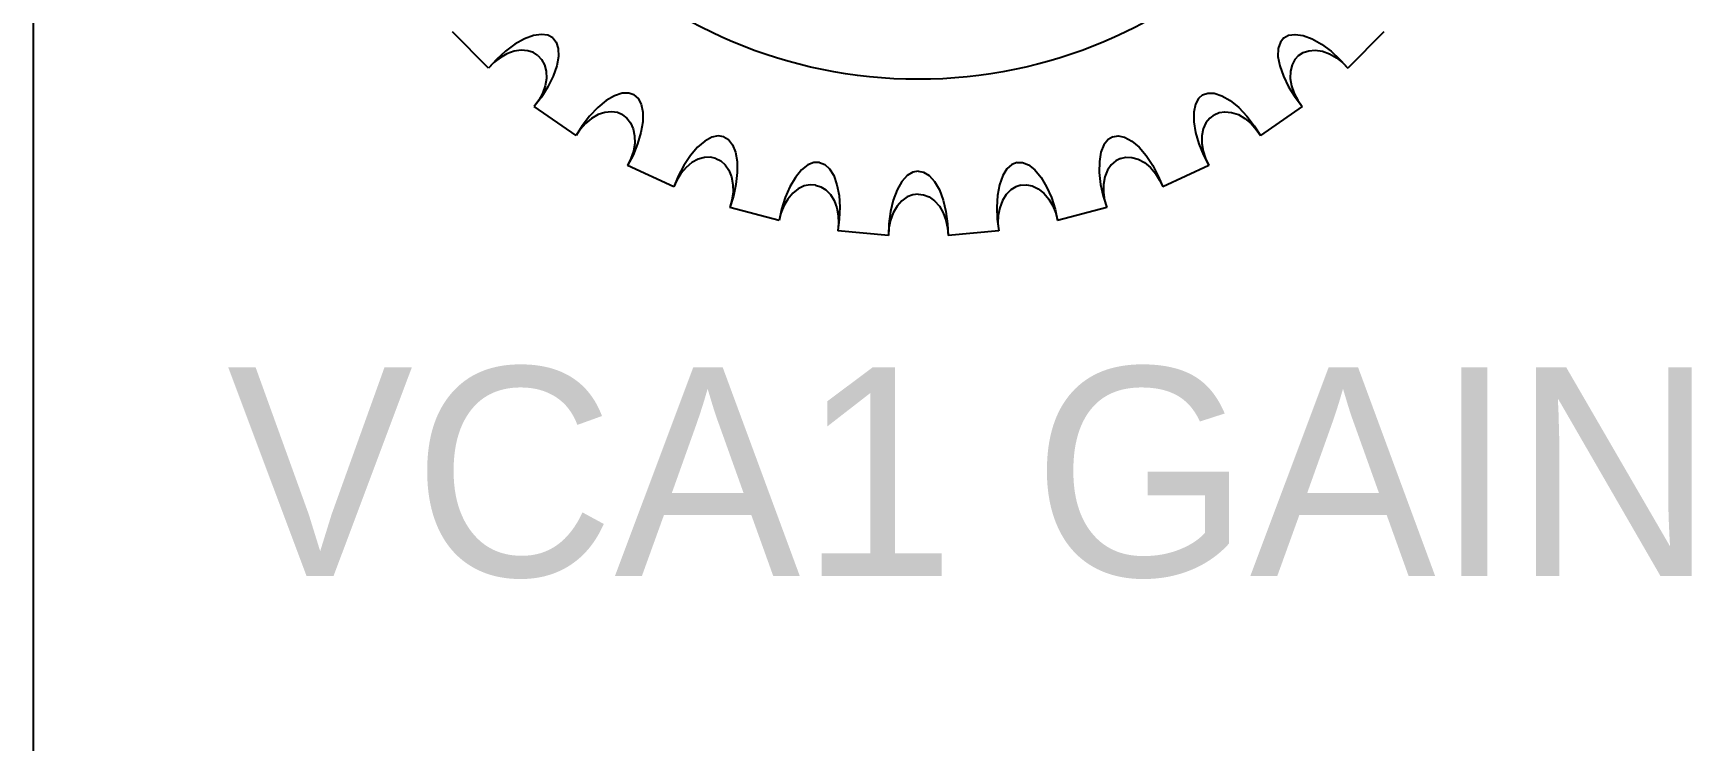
# Model space of a CAD drawing. Extents: x -1423 to 1501, y 0 to 128.
# Drawn here: x 0 to 18.08, y 94.59 to 102.3 of the extents above; entities that cross this region are included whole.
import ezdxf

# ---------------------------------------------------------------- set-up
doc = ezdxf.new("R2010")
doc.units = 0
doc.layers.add('LAYER1', color=7, linetype='CONTINUOUS')
doc.styles.add('TEXT702669', font='txt', dxfattribs={"height": 0.2})

msp = doc.modelspace()

# ---------------------------------------------------------------- linework, layer by layer
at = {"layer": 'LAYER1', "color": 7}
msp.add_line((0, 128.5), (0, 0), dxfattribs=at)
at = {"layer": 'LAYER1', "color": 18}
for p, q in [((4.966, 101.923), (4.573, 102.316)), ((4.966, 101.923), (4.573, 102.316)), ((4.966, 101.923), (4.573, 102.316)), ((4.966, 101.923), (4.573, 102.316)), ((14.727, 102.316), (14.334, 101.923)), ((14.727, 102.316), (14.334, 101.923)), ((14.727, 102.316), (14.334, 101.923)), ((14.727, 102.316), (14.334, 101.923)), ((5.919, 101.187), (5.464, 101.505)), ((5.919, 101.187), (5.464, 101.505)), ((5.919, 101.187), (5.464, 101.505)), ((5.919, 101.187), (5.464, 101.505)), ((13.836, 101.505), (13.381, 101.187)), ((13.836, 101.505), (13.381, 101.187)), ((13.836, 101.505), (13.381, 101.187)), ((13.836, 101.505), (13.381, 101.187)), ((6.985, 100.627), (6.481, 100.862)), ((6.985, 100.627), (6.481, 100.862)), ((6.985, 100.627), (6.481, 100.862)), ((6.985, 100.627), (6.481, 100.862)), ((12.819, 100.862), (12.315, 100.627)), ((12.819, 100.862), (12.315, 100.627)), ((12.819, 100.862), (12.315, 100.627)), ((12.819, 100.862), (12.315, 100.627)), ((8.132, 100.261), (7.595, 100.405)), ((8.132, 100.261), (7.595, 100.405)), ((8.132, 100.261), (7.595, 100.405)), ((8.132, 100.261), (7.595, 100.405)), ((11.705, 100.405), (11.168, 100.261)), ((11.705, 100.405), (11.168, 100.261)), ((11.705, 100.405), (11.168, 100.261)), ((11.705, 100.405), (11.168, 100.261)), ((9.325, 100.1), (8.772, 100.148)), ((9.325, 100.1), (8.772, 100.148)), ((9.325, 100.1), (8.772, 100.148)), ((9.325, 100.1), (8.772, 100.148)), ((10.528, 100.148), (9.975, 100.1)), ((10.528, 100.148), (9.975, 100.1)), ((10.528, 100.148), (9.975, 100.1)), ((10.528, 100.148), (9.975, 100.1))]:
    msp.add_line(p, q, dxfattribs=at)
for points in [[(5.665, 102.251, 0), (5.612, 102.28, 0), (5.542, 102.29, 0), (5.455, 102.277, 0), (5.357, 102.241, 0), (5.253, 102.182, 0), (5.149, 102.106, 0), (5.052, 102.017, 0), (4.966, 101.923, 0)], [(5.665, 102.251, 0), (5.612, 102.28, 0), (5.542, 102.29, 0), (5.455, 102.277, 0), (5.357, 102.241, 0), (5.253, 102.182, 0), (5.149, 102.106, 0), (5.052, 102.017, 0), (4.966, 101.923, 0)], [(5.665, 102.251, 0), (5.612, 102.28, 0), (5.542, 102.29, 0), (5.455, 102.277, 0), (5.357, 102.241, 0), (5.253, 102.182, 0), (5.149, 102.106, 0), (5.052, 102.017, 0), (4.966, 101.923, 0)], [(5.665, 102.251, 0), (5.612, 102.28, 0), (5.542, 102.29, 0), (5.455, 102.277, 0), (5.357, 102.241, 0), (5.253, 102.182, 0), (5.149, 102.106, 0), (5.052, 102.017, 0), (4.966, 101.923, 0)], [(5.665, 102.251, 0), (5.702, 102.204, 0), (5.725, 102.136, 0), (5.728, 102.049, 0), (5.709, 101.946, 0), (5.669, 101.833, 0), (5.612, 101.717, 0), (5.541, 101.606, 0), (5.464, 101.505, 0)], [(5.665, 102.251, 0), (5.702, 102.204, 0), (5.725, 102.136, 0), (5.728, 102.049, 0), (5.709, 101.946, 0), (5.669, 101.833, 0), (5.612, 101.717, 0), (5.541, 101.606, 0), (5.464, 101.505, 0)], [(5.665, 102.251, 0), (5.702, 102.204, 0), (5.725, 102.136, 0), (5.728, 102.049, 0), (5.709, 101.946, 0), (5.669, 101.833, 0), (5.612, 101.717, 0), (5.541, 101.606, 0), (5.464, 101.505, 0)], [(5.665, 102.251, 0), (5.702, 102.204, 0), (5.725, 102.136, 0), (5.728, 102.049, 0), (5.709, 101.946, 0), (5.669, 101.833, 0), (5.612, 101.717, 0), (5.541, 101.606, 0), (5.464, 101.505, 0)], [(13.635, 102.251, 0), (13.598, 102.204, 0), (13.575, 102.136, 0), (13.572, 102.049, 0), (13.591, 101.946, 0), (13.631, 101.833, 0), (13.688, 101.717, 0), (13.759, 101.606, 0), (13.836, 101.505, 0)], [(13.635, 102.251, 0), (13.598, 102.204, 0), (13.575, 102.136, 0), (13.572, 102.049, 0), (13.591, 101.946, 0), (13.631, 101.833, 0), (13.688, 101.717, 0), (13.759, 101.606, 0), (13.836, 101.505, 0)], [(13.635, 102.251, 0), (13.598, 102.204, 0), (13.575, 102.136, 0), (13.572, 102.049, 0), (13.591, 101.946, 0), (13.631, 101.833, 0), (13.688, 101.717, 0), (13.759, 101.606, 0), (13.836, 101.505, 0)], [(13.635, 102.251, 0), (13.598, 102.204, 0), (13.575, 102.136, 0), (13.572, 102.049, 0), (13.591, 101.946, 0), (13.631, 101.833, 0), (13.688, 101.717, 0), (13.759, 101.606, 0), (13.836, 101.505, 0)], [(13.635, 102.251, 0), (13.688, 102.28, 0), (13.758, 102.29, 0), (13.845, 102.277, 0), (13.943, 102.241, 0), (14.047, 102.182, 0), (14.151, 102.106, 0), (14.248, 102.017, 0), (14.334, 101.923, 0)], [(13.635, 102.251, 0), (13.688, 102.28, 0), (13.758, 102.29, 0), (13.845, 102.277, 0), (13.943, 102.241, 0), (14.047, 102.182, 0), (14.151, 102.106, 0), (14.248, 102.017, 0), (14.334, 101.923, 0)], [(13.635, 102.251, 0), (13.688, 102.28, 0), (13.758, 102.29, 0), (13.845, 102.277, 0), (13.943, 102.241, 0), (14.047, 102.182, 0), (14.151, 102.106, 0), (14.248, 102.017, 0), (14.334, 101.923, 0)], [(13.635, 102.251, 0), (13.688, 102.28, 0), (13.758, 102.29, 0), (13.845, 102.277, 0), (13.943, 102.241, 0), (14.047, 102.182, 0), (14.151, 102.106, 0), (14.248, 102.017, 0), (14.334, 101.923, 0)], [(5.504, 102.059, 0), (5.454, 102.091, 0), (5.392, 102.112, 0), (5.321, 102.117, 0), (5.243, 102.106, 0), (5.165, 102.078, 0), (5.09, 102.035, 0), (5.023, 101.982, 0), (4.966, 101.923, 0)], [(5.504, 102.059, 0), (5.454, 102.091, 0), (5.392, 102.112, 0), (5.321, 102.117, 0), (5.243, 102.106, 0), (5.165, 102.078, 0), (5.09, 102.035, 0), (5.023, 101.982, 0), (4.966, 101.923, 0)], [(5.504, 102.059, 0), (5.454, 102.091, 0), (5.392, 102.112, 0), (5.321, 102.117, 0), (5.243, 102.106, 0), (5.165, 102.078, 0), (5.09, 102.035, 0), (5.023, 101.982, 0), (4.966, 101.923, 0)], [(5.504, 102.059, 0), (5.454, 102.091, 0), (5.392, 102.112, 0), (5.321, 102.117, 0), (5.243, 102.106, 0), (5.165, 102.078, 0), (5.09, 102.035, 0), (5.023, 101.982, 0), (4.966, 101.923, 0)], [(5.504, 102.059, 0), (5.544, 102.015, 0), (5.575, 101.958, 0), (5.593, 101.889, 0), (5.595, 101.81, 0), (5.581, 101.728, 0), (5.553, 101.647, 0), (5.512, 101.572, 0), (5.464, 101.505, 0)], [(5.504, 102.059, 0), (5.544, 102.015, 0), (5.575, 101.958, 0), (5.593, 101.889, 0), (5.595, 101.81, 0), (5.581, 101.728, 0), (5.553, 101.647, 0), (5.512, 101.572, 0), (5.464, 101.505, 0)], [(5.504, 102.059, 0), (5.544, 102.015, 0), (5.575, 101.958, 0), (5.593, 101.889, 0), (5.595, 101.81, 0), (5.581, 101.728, 0), (5.553, 101.647, 0), (5.512, 101.572, 0), (5.464, 101.505, 0)], [(5.504, 102.059, 0), (5.544, 102.015, 0), (5.575, 101.958, 0), (5.593, 101.889, 0), (5.595, 101.81, 0), (5.581, 101.728, 0), (5.553, 101.647, 0), (5.512, 101.572, 0), (5.464, 101.505, 0)], [(13.796, 102.059, 0), (13.756, 102.015, 0), (13.725, 101.958, 0), (13.707, 101.889, 0), (13.705, 101.81, 0), (13.719, 101.728, 0), (13.747, 101.647, 0), (13.788, 101.572, 0), (13.836, 101.505, 0)], [(13.796, 102.059, 0), (13.756, 102.015, 0), (13.725, 101.958, 0), (13.707, 101.889, 0), (13.705, 101.81, 0), (13.719, 101.728, 0), (13.747, 101.647, 0), (13.788, 101.572, 0), (13.836, 101.505, 0)], [(13.796, 102.059, 0), (13.756, 102.015, 0), (13.725, 101.958, 0), (13.707, 101.889, 0), (13.705, 101.81, 0), (13.719, 101.728, 0), (13.747, 101.647, 0), (13.788, 101.572, 0), (13.836, 101.505, 0)], [(13.796, 102.059, 0), (13.756, 102.015, 0), (13.725, 101.958, 0), (13.707, 101.889, 0), (13.705, 101.81, 0), (13.719, 101.728, 0), (13.747, 101.647, 0), (13.788, 101.572, 0), (13.836, 101.505, 0)], [(13.796, 102.059, 0), (13.846, 102.091, 0), (13.908, 102.112, 0), (13.979, 102.117, 0), (14.057, 102.106, 0), (14.135, 102.078, 0), (14.21, 102.035, 0), (14.277, 101.982, 0), (14.334, 101.923, 0)], [(13.796, 102.059, 0), (13.846, 102.091, 0), (13.908, 102.112, 0), (13.979, 102.117, 0), (14.057, 102.106, 0), (14.135, 102.078, 0), (14.21, 102.035, 0), (14.277, 101.982, 0), (14.334, 101.923, 0)], [(13.796, 102.059, 0), (13.846, 102.091, 0), (13.908, 102.112, 0), (13.979, 102.117, 0), (14.057, 102.106, 0), (14.135, 102.078, 0), (14.21, 102.035, 0), (14.277, 101.982, 0), (14.334, 101.923, 0)], [(13.796, 102.059, 0), (13.846, 102.091, 0), (13.908, 102.112, 0), (13.979, 102.117, 0), (14.057, 102.106, 0), (14.135, 102.078, 0), (14.21, 102.035, 0), (14.277, 101.982, 0), (14.334, 101.923, 0)], [(6.55, 101.631, 0), (6.493, 101.65, 0), (6.422, 101.648, 0), (6.339, 101.621, 0), (6.248, 101.568, 0), (6.156, 101.492, 0), (6.067, 101.399, 0), (5.987, 101.294, 0), (5.919, 101.187, 0)], [(6.55, 101.631, 0), (6.493, 101.65, 0), (6.422, 101.648, 0), (6.339, 101.621, 0), (6.248, 101.568, 0), (6.156, 101.492, 0), (6.067, 101.399, 0), (5.987, 101.294, 0), (5.919, 101.187, 0)], [(6.55, 101.631, 0), (6.493, 101.65, 0), (6.422, 101.648, 0), (6.339, 101.621, 0), (6.248, 101.568, 0), (6.156, 101.492, 0), (6.067, 101.399, 0), (5.987, 101.294, 0), (5.919, 101.187, 0)], [(6.55, 101.631, 0), (6.493, 101.65, 0), (6.422, 101.648, 0), (6.339, 101.621, 0), (6.248, 101.568, 0), (6.156, 101.492, 0), (6.067, 101.399, 0), (5.987, 101.294, 0), (5.919, 101.187, 0)], [(12.75, 101.631, 0), (12.807, 101.65, 0), (12.878, 101.648, 0), (12.961, 101.621, 0), (13.052, 101.568, 0), (13.144, 101.492, 0), (13.233, 101.399, 0), (13.313, 101.294, 0), (13.381, 101.187, 0)], [(12.75, 101.631, 0), (12.807, 101.65, 0), (12.878, 101.648, 0), (12.961, 101.621, 0), (13.052, 101.568, 0), (13.144, 101.492, 0), (13.233, 101.399, 0), (13.313, 101.294, 0), (13.381, 101.187, 0)], [(12.75, 101.631, 0), (12.807, 101.65, 0), (12.878, 101.648, 0), (12.961, 101.621, 0), (13.052, 101.568, 0), (13.144, 101.492, 0), (13.233, 101.399, 0), (13.313, 101.294, 0), (13.381, 101.187, 0)], [(12.75, 101.631, 0), (12.807, 101.65, 0), (12.878, 101.648, 0), (12.961, 101.621, 0), (13.052, 101.568, 0), (13.144, 101.492, 0), (13.233, 101.399, 0), (13.313, 101.294, 0), (13.381, 101.187, 0)], [(6.55, 101.631, 0), (6.595, 101.591, 0), (6.629, 101.528, 0), (6.647, 101.443, 0), (6.646, 101.338, 0), (6.627, 101.22, 0), (6.59, 101.096, 0), (6.54, 100.975, 0), (6.481, 100.862, 0)], [(6.55, 101.631, 0), (6.595, 101.591, 0), (6.629, 101.528, 0), (6.647, 101.443, 0), (6.646, 101.338, 0), (6.627, 101.22, 0), (6.59, 101.096, 0), (6.54, 100.975, 0), (6.481, 100.862, 0)], [(6.55, 101.631, 0), (6.595, 101.591, 0), (6.629, 101.528, 0), (6.647, 101.443, 0), (6.646, 101.338, 0), (6.627, 101.22, 0), (6.59, 101.096, 0), (6.54, 100.975, 0), (6.481, 100.862, 0)], [(6.55, 101.631, 0), (6.595, 101.591, 0), (6.629, 101.528, 0), (6.647, 101.443, 0), (6.646, 101.338, 0), (6.627, 101.22, 0), (6.59, 101.096, 0), (6.54, 100.975, 0), (6.481, 100.862, 0)], [(12.75, 101.631, 0), (12.705, 101.591, 0), (12.671, 101.528, 0), (12.653, 101.443, 0), (12.654, 101.338, 0), (12.673, 101.22, 0), (12.71, 101.096, 0), (12.76, 100.975, 0), (12.819, 100.862, 0)], [(12.75, 101.631, 0), (12.705, 101.591, 0), (12.671, 101.528, 0), (12.653, 101.443, 0), (12.654, 101.338, 0), (12.673, 101.22, 0), (12.71, 101.096, 0), (12.76, 100.975, 0), (12.819, 100.862, 0)], [(12.75, 101.631, 0), (12.705, 101.591, 0), (12.671, 101.528, 0), (12.653, 101.443, 0), (12.654, 101.338, 0), (12.673, 101.22, 0), (12.71, 101.096, 0), (12.76, 100.975, 0), (12.819, 100.862, 0)], [(12.75, 101.631, 0), (12.705, 101.591, 0), (12.671, 101.528, 0), (12.653, 101.443, 0), (12.654, 101.338, 0), (12.673, 101.22, 0), (12.71, 101.096, 0), (12.76, 100.975, 0), (12.819, 100.862, 0)], [(6.425, 101.414, 0), (6.37, 101.437, 0), (6.306, 101.447, 0), (6.234, 101.439, 0), (6.16, 101.415, 0), (6.088, 101.374, 0), (6.021, 101.319, 0), (5.964, 101.255, 0), (5.919, 101.187, 0)], [(6.425, 101.414, 0), (6.37, 101.437, 0), (6.306, 101.447, 0), (6.234, 101.439, 0), (6.16, 101.415, 0), (6.088, 101.374, 0), (6.021, 101.319, 0), (5.964, 101.255, 0), (5.919, 101.187, 0)], [(6.425, 101.414, 0), (6.37, 101.437, 0), (6.306, 101.447, 0), (6.234, 101.439, 0), (6.16, 101.415, 0), (6.088, 101.374, 0), (6.021, 101.319, 0), (5.964, 101.255, 0), (5.919, 101.187, 0)], [(6.425, 101.414, 0), (6.37, 101.437, 0), (6.306, 101.447, 0), (6.234, 101.439, 0), (6.16, 101.415, 0), (6.088, 101.374, 0), (6.021, 101.319, 0), (5.964, 101.255, 0), (5.919, 101.187, 0)], [(6.425, 101.414, 0), (6.472, 101.378, 0), (6.513, 101.327, 0), (6.542, 101.262, 0), (6.558, 101.185, 0), (6.559, 101.102, 0), (6.544, 101.017, 0), (6.518, 100.936, 0), (6.481, 100.862, 0)], [(6.425, 101.414, 0), (6.472, 101.378, 0), (6.513, 101.327, 0), (6.542, 101.262, 0), (6.558, 101.185, 0), (6.559, 101.102, 0), (6.544, 101.017, 0), (6.518, 100.936, 0), (6.481, 100.862, 0)], [(6.425, 101.414, 0), (6.472, 101.378, 0), (6.513, 101.327, 0), (6.542, 101.262, 0), (6.558, 101.185, 0), (6.559, 101.102, 0), (6.544, 101.017, 0), (6.518, 100.936, 0), (6.481, 100.862, 0)], [(6.425, 101.414, 0), (6.472, 101.378, 0), (6.513, 101.327, 0), (6.542, 101.262, 0), (6.558, 101.185, 0), (6.559, 101.102, 0), (6.544, 101.017, 0), (6.518, 100.936, 0), (6.481, 100.862, 0)], [(12.875, 101.414, 0), (12.828, 101.378, 0), (12.787, 101.327, 0), (12.758, 101.262, 0), (12.742, 101.185, 0), (12.741, 101.102, 0), (12.756, 101.017, 0), (12.782, 100.936, 0), (12.819, 100.862, 0)], [(12.875, 101.414, 0), (12.828, 101.378, 0), (12.787, 101.327, 0), (12.758, 101.262, 0), (12.742, 101.185, 0), (12.741, 101.102, 0), (12.756, 101.017, 0), (12.782, 100.936, 0), (12.819, 100.862, 0)], [(12.875, 101.414, 0), (12.828, 101.378, 0), (12.787, 101.327, 0), (12.758, 101.262, 0), (12.742, 101.185, 0), (12.741, 101.102, 0), (12.756, 101.017, 0), (12.782, 100.936, 0), (12.819, 100.862, 0)], [(12.875, 101.414, 0), (12.828, 101.378, 0), (12.787, 101.327, 0), (12.758, 101.262, 0), (12.742, 101.185, 0), (12.741, 101.102, 0), (12.756, 101.017, 0), (12.782, 100.936, 0), (12.819, 100.862, 0)], [(12.875, 101.414, 0), (12.93, 101.437, 0), (12.994, 101.447, 0), (13.066, 101.439, 0), (13.14, 101.415, 0), (13.212, 101.374, 0), (13.279, 101.319, 0), (13.336, 101.255, 0), (13.381, 101.187, 0)], [(12.875, 101.414, 0), (12.93, 101.437, 0), (12.994, 101.447, 0), (13.066, 101.439, 0), (13.14, 101.415, 0), (13.212, 101.374, 0), (13.279, 101.319, 0), (13.336, 101.255, 0), (13.381, 101.187, 0)], [(12.875, 101.414, 0), (12.93, 101.437, 0), (12.994, 101.447, 0), (13.066, 101.439, 0), (13.14, 101.415, 0), (13.212, 101.374, 0), (13.279, 101.319, 0), (13.336, 101.255, 0), (13.381, 101.187, 0)], [(12.875, 101.414, 0), (12.93, 101.437, 0), (12.994, 101.447, 0), (13.066, 101.439, 0), (13.14, 101.415, 0), (13.212, 101.374, 0), (13.279, 101.319, 0), (13.336, 101.255, 0), (13.381, 101.187, 0)], [(7.529, 101.174, 0), (7.47, 101.183, 0), (7.4, 101.169, 0), (7.323, 101.127, 0), (7.243, 101.06, 0), (7.165, 100.969, 0), (7.094, 100.861, 0), (7.033, 100.745, 0), (6.985, 100.627, 0)], [(7.529, 101.174, 0), (7.47, 101.183, 0), (7.4, 101.169, 0), (7.323, 101.127, 0), (7.243, 101.06, 0), (7.165, 100.969, 0), (7.094, 100.861, 0), (7.033, 100.745, 0), (6.985, 100.627, 0)], [(7.529, 101.174, 0), (7.47, 101.183, 0), (7.4, 101.169, 0), (7.323, 101.127, 0), (7.243, 101.06, 0), (7.165, 100.969, 0), (7.094, 100.861, 0), (7.033, 100.745, 0), (6.985, 100.627, 0)], [(7.529, 101.174, 0), (7.47, 101.183, 0), (7.4, 101.169, 0), (7.323, 101.127, 0), (7.243, 101.06, 0), (7.165, 100.969, 0), (7.094, 100.861, 0), (7.033, 100.745, 0), (6.985, 100.627, 0)], [(7.529, 101.174, 0), (7.581, 101.143, 0), (7.625, 101.087, 0), (7.658, 101.006, 0), (7.675, 100.903, 0), (7.677, 100.783, 0), (7.662, 100.655, 0), (7.634, 100.526, 0), (7.595, 100.405, 0)], [(7.529, 101.174, 0), (7.581, 101.143, 0), (7.625, 101.087, 0), (7.658, 101.006, 0), (7.675, 100.903, 0), (7.677, 100.783, 0), (7.662, 100.655, 0), (7.634, 100.526, 0), (7.595, 100.405, 0)], [(7.529, 101.174, 0), (7.581, 101.143, 0), (7.625, 101.087, 0), (7.658, 101.006, 0), (7.675, 100.903, 0), (7.677, 100.783, 0), (7.662, 100.655, 0), (7.634, 100.526, 0), (7.595, 100.405, 0)], [(7.529, 101.174, 0), (7.581, 101.143, 0), (7.625, 101.087, 0), (7.658, 101.006, 0), (7.675, 100.903, 0), (7.677, 100.783, 0), (7.662, 100.655, 0), (7.634, 100.526, 0), (7.595, 100.405, 0)], [(11.771, 101.174, 0), (11.719, 101.143, 0), (11.675, 101.087, 0), (11.642, 101.006, 0), (11.625, 100.903, 0), (11.623, 100.783, 0), (11.638, 100.655, 0), (11.666, 100.526, 0), (11.705, 100.405, 0)], [(11.771, 101.174, 0), (11.719, 101.143, 0), (11.675, 101.087, 0), (11.642, 101.006, 0), (11.625, 100.903, 0), (11.623, 100.783, 0), (11.638, 100.655, 0), (11.666, 100.526, 0), (11.705, 100.405, 0)], [(11.771, 101.174, 0), (11.719, 101.143, 0), (11.675, 101.087, 0), (11.642, 101.006, 0), (11.625, 100.903, 0), (11.623, 100.783, 0), (11.638, 100.655, 0), (11.666, 100.526, 0), (11.705, 100.405, 0)], [(11.771, 101.174, 0), (11.719, 101.143, 0), (11.675, 101.087, 0), (11.642, 101.006, 0), (11.625, 100.903, 0), (11.623, 100.783, 0), (11.638, 100.655, 0), (11.666, 100.526, 0), (11.705, 100.405, 0)], [(11.771, 101.174, 0), (11.83, 101.183, 0), (11.9, 101.169, 0), (11.977, 101.127, 0), (12.057, 101.06, 0), (12.135, 100.969, 0), (12.206, 100.861, 0), (12.267, 100.745, 0), (12.315, 100.627, 0)], [(11.771, 101.174, 0), (11.83, 101.183, 0), (11.9, 101.169, 0), (11.977, 101.127, 0), (12.057, 101.06, 0), (12.135, 100.969, 0), (12.206, 100.861, 0), (12.267, 100.745, 0), (12.315, 100.627, 0)], [(11.771, 101.174, 0), (11.83, 101.183, 0), (11.9, 101.169, 0), (11.977, 101.127, 0), (12.057, 101.06, 0), (12.135, 100.969, 0), (12.206, 100.861, 0), (12.267, 100.745, 0), (12.315, 100.627, 0)], [(11.771, 101.174, 0), (11.83, 101.183, 0), (11.9, 101.169, 0), (11.977, 101.127, 0), (12.057, 101.06, 0), (12.135, 100.969, 0), (12.206, 100.861, 0), (12.267, 100.745, 0), (12.315, 100.627, 0)], [(7.444, 100.939, 0), (7.386, 100.952, 0), (7.321, 100.95, 0), (7.252, 100.931, 0), (7.183, 100.894, 0), (7.119, 100.84, 0), (7.063, 100.775, 0), (7.018, 100.702, 0), (6.985, 100.627, 0)], [(7.444, 100.939, 0), (7.386, 100.952, 0), (7.321, 100.95, 0), (7.252, 100.931, 0), (7.183, 100.894, 0), (7.119, 100.84, 0), (7.063, 100.775, 0), (7.018, 100.702, 0), (6.985, 100.627, 0)], [(7.444, 100.939, 0), (7.386, 100.952, 0), (7.321, 100.95, 0), (7.252, 100.931, 0), (7.183, 100.894, 0), (7.119, 100.84, 0), (7.063, 100.775, 0), (7.018, 100.702, 0), (6.985, 100.627, 0)], [(7.444, 100.939, 0), (7.386, 100.952, 0), (7.321, 100.95, 0), (7.252, 100.931, 0), (7.183, 100.894, 0), (7.119, 100.84, 0), (7.063, 100.775, 0), (7.018, 100.702, 0), (6.985, 100.627, 0)], [(7.444, 100.939, 0), (7.497, 100.912, 0), (7.546, 100.868, 0), (7.586, 100.809, 0), (7.615, 100.736, 0), (7.63, 100.654, 0), (7.631, 100.568, 0), (7.618, 100.484, 0), (7.595, 100.405, 0)], [(7.444, 100.939, 0), (7.497, 100.912, 0), (7.546, 100.868, 0), (7.586, 100.809, 0), (7.615, 100.736, 0), (7.63, 100.654, 0), (7.631, 100.568, 0), (7.618, 100.484, 0), (7.595, 100.405, 0)], [(7.444, 100.939, 0), (7.497, 100.912, 0), (7.546, 100.868, 0), (7.586, 100.809, 0), (7.615, 100.736, 0), (7.63, 100.654, 0), (7.631, 100.568, 0), (7.618, 100.484, 0), (7.595, 100.405, 0)], [(7.444, 100.939, 0), (7.497, 100.912, 0), (7.546, 100.868, 0), (7.586, 100.809, 0), (7.615, 100.736, 0), (7.63, 100.654, 0), (7.631, 100.568, 0), (7.618, 100.484, 0), (7.595, 100.405, 0)], [(11.856, 100.939, 0), (11.803, 100.912, 0), (11.754, 100.868, 0), (11.714, 100.809, 0), (11.685, 100.736, 0), (11.67, 100.654, 0), (11.669, 100.568, 0), (11.682, 100.484, 0), (11.705, 100.405, 0)], [(11.856, 100.939, 0), (11.803, 100.912, 0), (11.754, 100.868, 0), (11.714, 100.809, 0), (11.685, 100.736, 0), (11.67, 100.654, 0), (11.669, 100.568, 0), (11.682, 100.484, 0), (11.705, 100.405, 0)], [(11.856, 100.939, 0), (11.803, 100.912, 0), (11.754, 100.868, 0), (11.714, 100.809, 0), (11.685, 100.736, 0), (11.67, 100.654, 0), (11.669, 100.568, 0), (11.682, 100.484, 0), (11.705, 100.405, 0)], [(11.856, 100.939, 0), (11.803, 100.912, 0), (11.754, 100.868, 0), (11.714, 100.809, 0), (11.685, 100.736, 0), (11.67, 100.654, 0), (11.669, 100.568, 0), (11.682, 100.484, 0), (11.705, 100.405, 0)], [(11.856, 100.939, 0), (11.914, 100.952, 0), (11.979, 100.95, 0), (12.048, 100.931, 0), (12.117, 100.894, 0), (12.181, 100.84, 0), (12.237, 100.775, 0), (12.282, 100.702, 0), (12.315, 100.627, 0)], [(11.856, 100.939, 0), (11.914, 100.952, 0), (11.979, 100.95, 0), (12.048, 100.931, 0), (12.117, 100.894, 0), (12.181, 100.84, 0), (12.237, 100.775, 0), (12.282, 100.702, 0), (12.315, 100.627, 0)], [(11.856, 100.939, 0), (11.914, 100.952, 0), (11.979, 100.95, 0), (12.048, 100.931, 0), (12.117, 100.894, 0), (12.181, 100.84, 0), (12.237, 100.775, 0), (12.282, 100.702, 0), (12.315, 100.627, 0)], [(11.856, 100.939, 0), (11.914, 100.952, 0), (11.979, 100.95, 0), (12.048, 100.931, 0), (12.117, 100.894, 0), (12.181, 100.84, 0), (12.237, 100.775, 0), (12.282, 100.702, 0), (12.315, 100.627, 0)], [(8.573, 100.894, 0), (8.513, 100.893, 0), (8.447, 100.867, 0), (8.378, 100.813, 0), (8.311, 100.732, 0), (8.25, 100.629, 0), (8.199, 100.511, 0), (8.159, 100.386, 0), (8.132, 100.261, 0)], [(8.573, 100.894, 0), (8.513, 100.893, 0), (8.447, 100.867, 0), (8.378, 100.813, 0), (8.311, 100.732, 0), (8.25, 100.629, 0), (8.199, 100.511, 0), (8.159, 100.386, 0), (8.132, 100.261, 0)], [(8.573, 100.894, 0), (8.513, 100.893, 0), (8.447, 100.867, 0), (8.378, 100.813, 0), (8.311, 100.732, 0), (8.25, 100.629, 0), (8.199, 100.511, 0), (8.159, 100.386, 0), (8.132, 100.261, 0)], [(8.573, 100.894, 0), (8.513, 100.893, 0), (8.447, 100.867, 0), (8.378, 100.813, 0), (8.311, 100.732, 0), (8.25, 100.629, 0), (8.199, 100.511, 0), (8.159, 100.386, 0), (8.132, 100.261, 0)], [(8.573, 100.894, 0), (8.63, 100.872, 0), (8.683, 100.825, 0), (8.729, 100.751, 0), (8.764, 100.652, 0), (8.786, 100.535, 0), (8.794, 100.406, 0), (8.789, 100.275, 0), (8.772, 100.148, 0)], [(8.573, 100.894, 0), (8.63, 100.872, 0), (8.683, 100.825, 0), (8.729, 100.751, 0), (8.764, 100.652, 0), (8.786, 100.535, 0), (8.794, 100.406, 0), (8.789, 100.275, 0), (8.772, 100.148, 0)], [(8.573, 100.894, 0), (8.63, 100.872, 0), (8.683, 100.825, 0), (8.729, 100.751, 0), (8.764, 100.652, 0), (8.786, 100.535, 0), (8.794, 100.406, 0), (8.789, 100.275, 0), (8.772, 100.148, 0)], [(8.573, 100.894, 0), (8.63, 100.872, 0), (8.683, 100.825, 0), (8.729, 100.751, 0), (8.764, 100.652, 0), (8.786, 100.535, 0), (8.794, 100.406, 0), (8.789, 100.275, 0), (8.772, 100.148, 0)], [(9.65, 100.8, 0), (9.591, 100.788, 0), (9.53, 100.751, 0), (9.472, 100.686, 0), (9.42, 100.595, 0), (9.378, 100.483, 0), (9.348, 100.358, 0), (9.33, 100.227, 0), (9.325, 100.1, 0)], [(9.65, 100.8, 0), (9.591, 100.788, 0), (9.53, 100.751, 0), (9.472, 100.686, 0), (9.42, 100.595, 0), (9.378, 100.483, 0), (9.348, 100.358, 0), (9.33, 100.227, 0), (9.325, 100.1, 0)], [(9.65, 100.8, 0), (9.591, 100.788, 0), (9.53, 100.751, 0), (9.472, 100.686, 0), (9.42, 100.595, 0), (9.378, 100.483, 0), (9.348, 100.358, 0), (9.33, 100.227, 0), (9.325, 100.1, 0)], [(9.65, 100.8, 0), (9.591, 100.788, 0), (9.53, 100.751, 0), (9.472, 100.686, 0), (9.42, 100.595, 0), (9.378, 100.483, 0), (9.348, 100.358, 0), (9.33, 100.227, 0), (9.325, 100.1, 0)], [(9.65, 100.8, 0), (9.709, 100.788, 0), (9.77, 100.751, 0), (9.828, 100.686, 0), (9.88, 100.595, 0), (9.922, 100.483, 0), (9.952, 100.358, 0), (9.97, 100.227, 0), (9.975, 100.1, 0)], [(9.65, 100.8, 0), (9.709, 100.788, 0), (9.77, 100.751, 0), (9.828, 100.686, 0), (9.88, 100.595, 0), (9.922, 100.483, 0), (9.952, 100.358, 0), (9.97, 100.227, 0), (9.975, 100.1, 0)], [(9.65, 100.8, 0), (9.709, 100.788, 0), (9.77, 100.751, 0), (9.828, 100.686, 0), (9.88, 100.595, 0), (9.922, 100.483, 0), (9.952, 100.358, 0), (9.97, 100.227, 0), (9.975, 100.1, 0)], [(9.65, 100.8, 0), (9.709, 100.788, 0), (9.77, 100.751, 0), (9.828, 100.686, 0), (9.88, 100.595, 0), (9.922, 100.483, 0), (9.952, 100.358, 0), (9.97, 100.227, 0), (9.975, 100.1, 0)], [(10.727, 100.894, 0), (10.67, 100.872, 0), (10.617, 100.825, 0), (10.571, 100.751, 0), (10.536, 100.652, 0), (10.514, 100.535, 0), (10.506, 100.406, 0), (10.511, 100.275, 0), (10.528, 100.148, 0)], [(10.727, 100.894, 0), (10.67, 100.872, 0), (10.617, 100.825, 0), (10.571, 100.751, 0), (10.536, 100.652, 0), (10.514, 100.535, 0), (10.506, 100.406, 0), (10.511, 100.275, 0), (10.528, 100.148, 0)], [(10.727, 100.894, 0), (10.67, 100.872, 0), (10.617, 100.825, 0), (10.571, 100.751, 0), (10.536, 100.652, 0), (10.514, 100.535, 0), (10.506, 100.406, 0), (10.511, 100.275, 0), (10.528, 100.148, 0)], [(10.727, 100.894, 0), (10.67, 100.872, 0), (10.617, 100.825, 0), (10.571, 100.751, 0), (10.536, 100.652, 0), (10.514, 100.535, 0), (10.506, 100.406, 0), (10.511, 100.275, 0), (10.528, 100.148, 0)], [(10.727, 100.894, 0), (10.787, 100.893, 0), (10.853, 100.867, 0), (10.922, 100.813, 0), (10.989, 100.732, 0), (11.05, 100.629, 0), (11.101, 100.511, 0), (11.141, 100.386, 0), (11.168, 100.261, 0)], [(10.727, 100.894, 0), (10.787, 100.893, 0), (10.853, 100.867, 0), (10.922, 100.813, 0), (10.989, 100.732, 0), (11.05, 100.629, 0), (11.101, 100.511, 0), (11.141, 100.386, 0), (11.168, 100.261, 0)], [(10.727, 100.894, 0), (10.787, 100.893, 0), (10.853, 100.867, 0), (10.922, 100.813, 0), (10.989, 100.732, 0), (11.05, 100.629, 0), (11.101, 100.511, 0), (11.141, 100.386, 0), (11.168, 100.261, 0)], [(10.727, 100.894, 0), (10.787, 100.893, 0), (10.853, 100.867, 0), (10.922, 100.813, 0), (10.989, 100.732, 0), (11.05, 100.629, 0), (11.101, 100.511, 0), (11.141, 100.386, 0), (11.168, 100.261, 0)], [(8.53, 100.648, 0), (8.47, 100.651, 0), (8.407, 100.638, 0), (8.342, 100.607, 0), (8.281, 100.558, 0), (8.227, 100.494, 0), (8.183, 100.42, 0), (8.151, 100.341, 0), (8.132, 100.261, 0)], [(8.53, 100.648, 0), (8.47, 100.651, 0), (8.407, 100.638, 0), (8.342, 100.607, 0), (8.281, 100.558, 0), (8.227, 100.494, 0), (8.183, 100.42, 0), (8.151, 100.341, 0), (8.132, 100.261, 0)], [(8.53, 100.648, 0), (8.47, 100.651, 0), (8.407, 100.638, 0), (8.342, 100.607, 0), (8.281, 100.558, 0), (8.227, 100.494, 0), (8.183, 100.42, 0), (8.151, 100.341, 0), (8.132, 100.261, 0)], [(8.53, 100.648, 0), (8.47, 100.651, 0), (8.407, 100.638, 0), (8.342, 100.607, 0), (8.281, 100.558, 0), (8.227, 100.494, 0), (8.183, 100.42, 0), (8.151, 100.341, 0), (8.132, 100.261, 0)], [(8.53, 100.648, 0), (8.587, 100.63, 0), (8.642, 100.596, 0), (8.692, 100.545, 0), (8.733, 100.478, 0), (8.762, 100.4, 0), (8.778, 100.315, 0), (8.781, 100.23, 0), (8.772, 100.148, 0)], [(8.53, 100.648, 0), (8.587, 100.63, 0), (8.642, 100.596, 0), (8.692, 100.545, 0), (8.733, 100.478, 0), (8.762, 100.4, 0), (8.778, 100.315, 0), (8.781, 100.23, 0), (8.772, 100.148, 0)], [(8.53, 100.648, 0), (8.587, 100.63, 0), (8.642, 100.596, 0), (8.692, 100.545, 0), (8.733, 100.478, 0), (8.762, 100.4, 0), (8.778, 100.315, 0), (8.781, 100.23, 0), (8.772, 100.148, 0)], [(8.53, 100.648, 0), (8.587, 100.63, 0), (8.642, 100.596, 0), (8.692, 100.545, 0), (8.733, 100.478, 0), (8.762, 100.4, 0), (8.778, 100.315, 0), (8.781, 100.23, 0), (8.772, 100.148, 0)], [(9.65, 100.55, 0), (9.591, 100.542, 0), (9.53, 100.518, 0), (9.472, 100.477, 0), (9.42, 100.418, 0), (9.378, 100.346, 0), (9.348, 100.266, 0), (9.33, 100.182, 0), (9.325, 100.1, 0)], [(9.65, 100.55, 0), (9.591, 100.542, 0), (9.53, 100.518, 0), (9.472, 100.477, 0), (9.42, 100.418, 0), (9.378, 100.346, 0), (9.348, 100.266, 0), (9.33, 100.182, 0), (9.325, 100.1, 0)], [(9.65, 100.55, 0), (9.591, 100.542, 0), (9.53, 100.518, 0), (9.472, 100.477, 0), (9.42, 100.418, 0), (9.378, 100.346, 0), (9.348, 100.266, 0), (9.33, 100.182, 0), (9.325, 100.1, 0)], [(9.65, 100.55, 0), (9.591, 100.542, 0), (9.53, 100.518, 0), (9.472, 100.477, 0), (9.42, 100.418, 0), (9.378, 100.346, 0), (9.348, 100.266, 0), (9.33, 100.182, 0), (9.325, 100.1, 0)], [(9.65, 100.55, 0), (9.709, 100.542, 0), (9.77, 100.518, 0), (9.828, 100.477, 0), (9.88, 100.418, 0), (9.922, 100.346, 0), (9.952, 100.266, 0), (9.97, 100.182, 0), (9.975, 100.1, 0)], [(9.65, 100.55, 0), (9.709, 100.542, 0), (9.77, 100.518, 0), (9.828, 100.477, 0), (9.88, 100.418, 0), (9.922, 100.346, 0), (9.952, 100.266, 0), (9.97, 100.182, 0), (9.975, 100.1, 0)], [(9.65, 100.55, 0), (9.709, 100.542, 0), (9.77, 100.518, 0), (9.828, 100.477, 0), (9.88, 100.418, 0), (9.922, 100.346, 0), (9.952, 100.266, 0), (9.97, 100.182, 0), (9.975, 100.1, 0)], [(9.65, 100.55, 0), (9.709, 100.542, 0), (9.77, 100.518, 0), (9.828, 100.477, 0), (9.88, 100.418, 0), (9.922, 100.346, 0), (9.952, 100.266, 0), (9.97, 100.182, 0), (9.975, 100.1, 0)], [(10.77, 100.648, 0), (10.713, 100.63, 0), (10.658, 100.596, 0), (10.608, 100.545, 0), (10.567, 100.478, 0), (10.538, 100.4, 0), (10.522, 100.315, 0), (10.519, 100.23, 0), (10.528, 100.148, 0)], [(10.77, 100.648, 0), (10.713, 100.63, 0), (10.658, 100.596, 0), (10.608, 100.545, 0), (10.567, 100.478, 0), (10.538, 100.4, 0), (10.522, 100.315, 0), (10.519, 100.23, 0), (10.528, 100.148, 0)], [(10.77, 100.648, 0), (10.713, 100.63, 0), (10.658, 100.596, 0), (10.608, 100.545, 0), (10.567, 100.478, 0), (10.538, 100.4, 0), (10.522, 100.315, 0), (10.519, 100.23, 0), (10.528, 100.148, 0)], [(10.77, 100.648, 0), (10.713, 100.63, 0), (10.658, 100.596, 0), (10.608, 100.545, 0), (10.567, 100.478, 0), (10.538, 100.4, 0), (10.522, 100.315, 0), (10.519, 100.23, 0), (10.528, 100.148, 0)], [(10.77, 100.648, 0), (10.83, 100.651, 0), (10.893, 100.638, 0), (10.958, 100.607, 0), (11.019, 100.558, 0), (11.073, 100.494, 0), (11.117, 100.42, 0), (11.149, 100.341, 0), (11.168, 100.261, 0)], [(10.77, 100.648, 0), (10.83, 100.651, 0), (10.893, 100.638, 0), (10.958, 100.607, 0), (11.019, 100.558, 0), (11.073, 100.494, 0), (11.117, 100.42, 0), (11.149, 100.341, 0), (11.168, 100.261, 0)], [(10.77, 100.648, 0), (10.83, 100.651, 0), (10.893, 100.638, 0), (10.958, 100.607, 0), (11.019, 100.558, 0), (11.073, 100.494, 0), (11.117, 100.42, 0), (11.149, 100.341, 0), (11.168, 100.261, 0)], [(10.77, 100.648, 0), (10.83, 100.651, 0), (10.893, 100.638, 0), (10.958, 100.607, 0), (11.019, 100.558, 0), (11.073, 100.494, 0), (11.117, 100.42, 0), (11.149, 100.341, 0), (11.168, 100.261, 0)]]:
    msp.add_polyline3d(points, dxfattribs=at)
msp.add_circle((9.65, 107), 5.2, dxfattribs=at)
msp.add_circle((9.65, 107), 5.2, dxfattribs=at)

# ---------------------------------------------------------------- texts
at = {"layer": 'LAYER1', "color": 18, "style": 'TEXT702669'}
msp.add_text('VCA1 GAIN', height=2.2733, dxfattribs=at).set_placement((2.114, 96.387))

doc.saveas('drawing.dxf')
